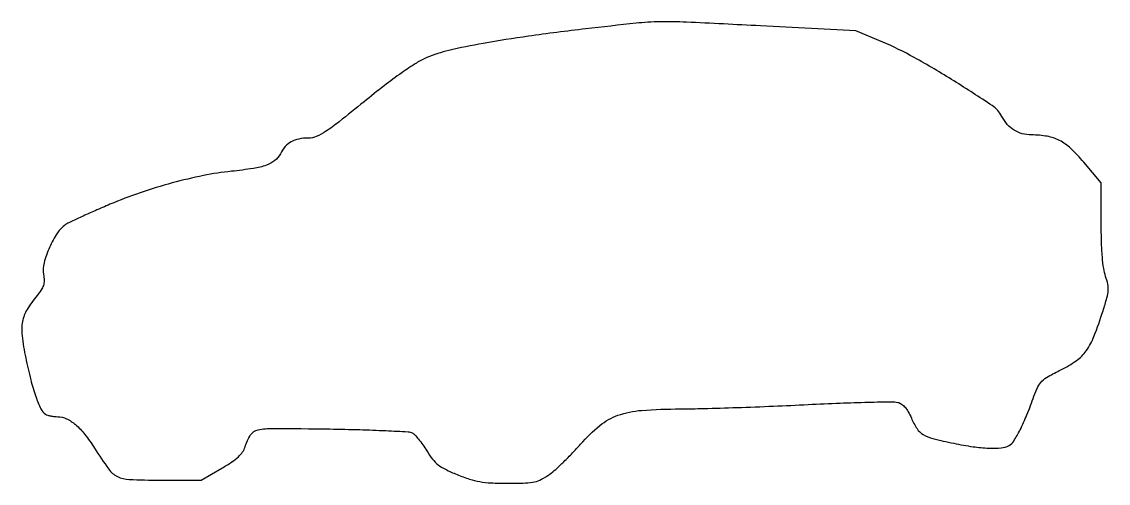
# Model space of a CAD drawing. Extents: x 1 to 344, y 0 to 146.
import ezdxf

# ---------------------------------------------------------------- set-up
doc = ezdxf.new("R2010")
doc.units = 0

msp = doc.modelspace()

# ---------------------------------------------------------------- linework, layer by layer
msp.add_lwpolyline([(179, 143.493708, 0.005199), (160.893291, 141.182616, 0.010334), (146.611767, 138.906925, 0.012358), (135.708347, 136.658088, 0.042594), (128.846886, 134.435555, 0.040014), (125.493328, 132.696582, 0.01322), (120.863476, 129.631404, 0.011505), (115.310154, 125.546179, 0.007026), (108.937747, 120.484057, -0.003875), (101.086723, 114.166266, -0.022661), (96.78799, 111.067795, -0.044777), (93.84799, 109.500643, -0.100395), (91.379751, 109, 0.045618), (88.30297, 108.7187, 0.082701), (85.932773, 107.860562, 0.087924), (84.063713, 106.324876, 0.057653), (82.503672, 104.007101, -0.107484), (80.759701, 101.900057, -0.08135), (78.121913, 100.449038, -0.047467), (73.960371, 99.40543, -0.011929), (67.016894, 98.518925, 0.024032), (58.170062, 97.171128, 0.016465), (48.28302, 94.83353, 0.015986), (38.172678, 91.738534, 0.017759), (28.634709, 88.098813, 0.003307), (23.936845, 86.075516, 0.004197), (19.626989, 84.142137, 0.003317), (16.040719, 82.468171, 0.034187), (14.617165, 81.668726, 0.103564), (11.995026, 79.04116, 0.039773), (9.516348, 74.487395, 0.039734), (7.793368, 69.609404, 0.106105), (7.614789, 65.944678, -0.037287), (7.787671, 63.989377, -0.077498), (7.573, 62.477416, -0.072191), (6.894541, 61.035747, -0.028887), (5.585573, 59.284067, 0.038736), (2.413414, 54.860123, 0.091106), (0.976162, 51.075395, 0.075494), (0.839388, 46.594742, 0.020688), (1.979144, 39.601364, 0.011379), (3.566482, 32.687719, 0.023053), (5.186792, 27.346568, 0.026513), (6.787421, 23.492698, 0.140415), (8.288787, 21.800358, 0.066911), (8.932985, 21.502967, 0.024133), (9.912404, 21.252236, 0.023429), (11.025065, 21.077797, 0.025707), (12.115141, 21.015313, -0.111072), (14.870103, 20.3787, -0.064611), (17.726829, 18.517775, -0.049658), (20.686143, 15.436119, -0.025988), (23.753409, 11.084244, 0.015138), (28.2192, 4.446946, 0.124251), (30.984053, 2.113279, 0.10454), (34.707009, 1.180593, 0.009287), (44.42877, 1), (57.508913, 1), (63.985976, 4.765928, 0.014676), (67.14323, 6.727814, 0.03919), (69.229552, 8.359384, 0.055501), (70.569209, 9.893358, 0.079809), (71.348424, 11.515928, -0.072938), (73.082802, 15.257605, -0.198621), (75.447545, 16.871915, -0.053642), (80.086173, 17.335798, -0.001893), (98.111171, 17.132233, -0.003217), (107.577361, 16.928562, -0.00485), (115.821758, 16.618038, -0.002036), (122.856189, 16.256002, -0.107122), (124.15439, 15.898218, -0.084568), (124.973714, 15.273959, -0.016919), (126.185578, 13.884241, -0.017441), (127.500035, 12.149503, -0.015489), (128.745889, 10.25856, 0.028509), (130.590285, 7.611757, 0.060507), (132.355581, 5.850248, 0.052011), (134.658987, 4.40764, 0.016484), (138.3613, 2.742574, 0.018842), (142.278308, 1.303911, 0.036175), (145.525414, 0.502431, 0.031443), (149.139569, 0.114935, 0.010986), (154.369762, 0, 0.007386), (160.005826, 0.083256, 0.045543), (162.88204, 0.431718, 0.070947), (165.067957, 1.237689, 0.033014), (167.632786, 2.848951, 0.026714), (169.538065, 4.390707, 0.009309), (172.115618, 6.803326, 0.009215), (174.859812, 9.569602, 0.010616), (177.370747, 12.309998, -0.041006), (183.495508, 18.229182, -0.086883), (189.225946, 21.45742, -0.066897), (196.646636, 23.008929, -0.016882), (209, 23.487905, 0.005371), (216.323599, 23.603146, 0.001886), (226.836399, 23.921244, 0.001872), (238.394971, 24.357969, 0.002192), (249.357953, 24.861457, -0.002641), (259.442831, 25.315545, -0.003847), (268.337182, 25.60044, -0.001938), (275.879323, 25.754697, -0.065714), (277.656926, 25.54997, -0.089849), (278.858442, 25.006008, -0.063648), (279.962563, 24.014998, -0.050294), (280.995364, 22.542642, -0.026568), (281.983285, 20.538996, 0.044708), (283.758459, 17.245193, 0.113516), (285.714212, 15.382394, 0.072301), (288.810762, 14.107204, 0.01095), (295.356964, 12.613106, 0.014214), (301.468902, 11.538325, 0.026592), (306.46757, 11.074761, 0.032512), (310.355352, 11.1747, 0.10051), (312.859614, 11.924868, 0.132068), (314.363525, 13.33722, 0.021481), (316.340623, 16.861766, 0.020519), (318.504813, 21.615465, 0.011806), (320.737114, 27.5, -0.028066), (321.980909, 30.482628, -0.086938), (323.251907, 32.245596, -0.067188), (325.222614, 33.708406, -0.01228), (329.259919, 35.80928, 0.040756), (334.119643, 38.700681, 0.083399), (337.248827, 41.824836, 0.062501), (339.704896, 46.375116, 0.015181), (342.556329, 54.442399, 0.00942), (343.789567, 58.566744, 0.048892), (344.200629, 60.905201, 0.070716), (344.073148, 62.86682, 0.033285), (343.387759, 65.318126, -0.048617), (342.78127, 67.774877, -0.015554), (342.353787, 71.516295, -0.013237), (342.08607, 76.276067, -0.007429), (342, 82.068819), (342, 94.886185), (336.470294, 101.404291, 0.028068), (332.367094, 105.72432, 0.068848), (328.802897, 108.255595, 0.077112), (324.941709, 109.561509, 0.042685), (319.972506, 109.994423, -0.064635), (317.047511, 110.378829, -0.074206), (314.463254, 111.495597, -0.073356), (312.294899, 113.331248, -0.061227), (310.590556, 115.824884, 0.127351), (307.499496, 119.274812, 0.007316), (295.439147, 127.043224, 0.012151), (282.845017, 134.478334, 0.027796), (272.936161, 139.306797), (264.372321, 142.905839), (234.276705, 144.452919, 0.001117), (210.849037, 145.604772, 0.016062), (202.51437, 145.727892, 0.021874), (194.923612, 145.263576, 0.00293)], format="xyb", close=True)

doc.saveas('drawing.dxf')
